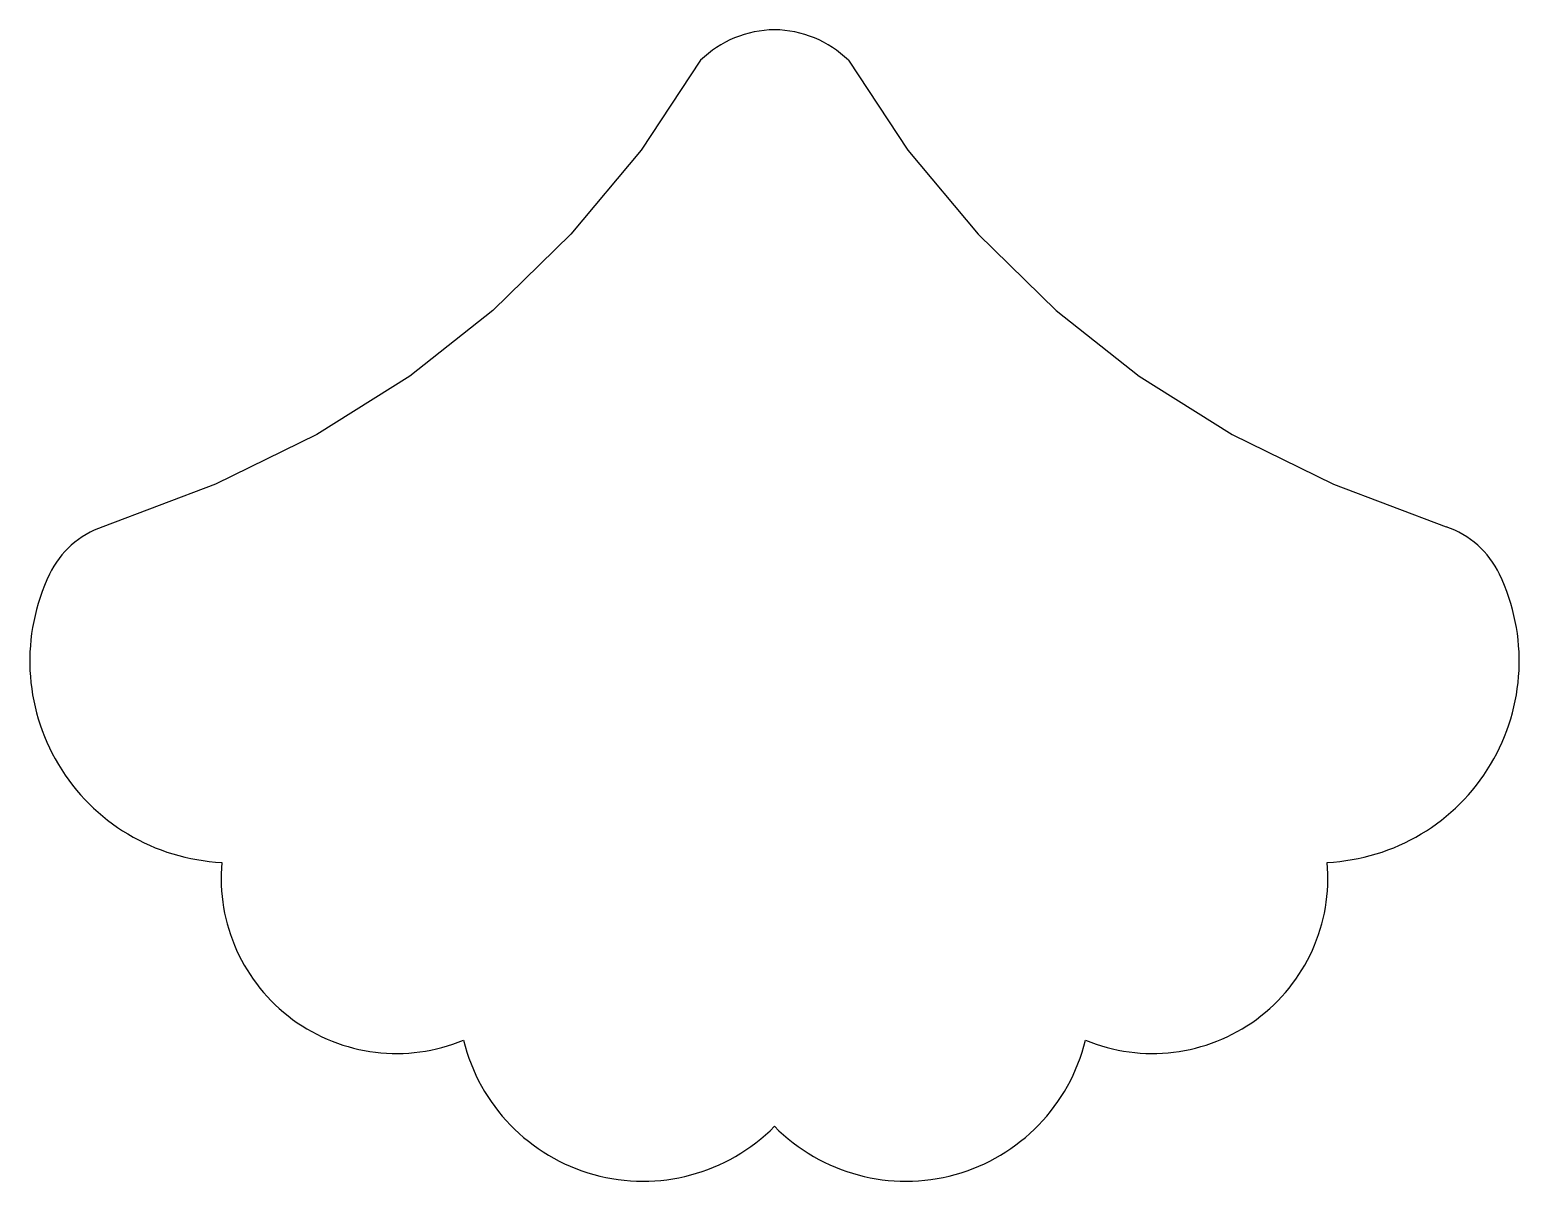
# Model space of a CAD drawing. Header units: millimetres. Extents: x -163 to 163, y -3 to 249.
import ezdxf

# ---------------------------------------------------------------- set-up
doc = ezdxf.new("R2010")
doc.units = ezdxf.units.MM

msp = doc.modelspace()

# ---------------------------------------------------------------- linework, layer by layer
at = {"color": 7, "linetype": 'Continuous', "flags": 128}
for points in [[(-16.16, 242.36), (-29.19, 222.68), (-44.54, 204.27), (-61.61, 187.63), (-79.8, 173.2), (-100.1, 160.45), (-122.27, 149.63), (-146.95, 140.25)], [(16.16, 242.36), (29.19, 222.68), (44.54, 204.27), (61.61, 187.63), (79.8, 173.2), (100.1, 160.45), (122.27, 149.63), (146.95, 140.25)]]:
    msp.add_lwpolyline(points, dxfattribs=at)
at = {"color": 7, "linetype": 'Continuous'}
for centre, radius, start, end in [((0.3, 225.31), 23.7, 90.7311, 133.9923), ((-0.3, 225.31), 23.7, 46.0077, 89.2689), ((-140.54, 121.3), 20, 108.6707, 154.4718), ((140.54, 121.3), 20, 25.5282, 71.3293), ((-118.79, 110.91), 44.11, 154.4718, 267.2779), ((118.79, 110.91), 44.11, 272.7221, 25.5282), ((-82.67, 63.42), 38.37, 174.858, 292.4602), ((82.67, 63.42), 38.37, 247.5398, 5.142), ((-28.75, 37.51), 40.41, 193.6659, 315.3543), ((28.75, 37.51), 40.41, 224.6457, 346.3341)]:
    msp.add_arc(centre, radius, start, end, dxfattribs=at)

doc.saveas('drawing.dxf')
